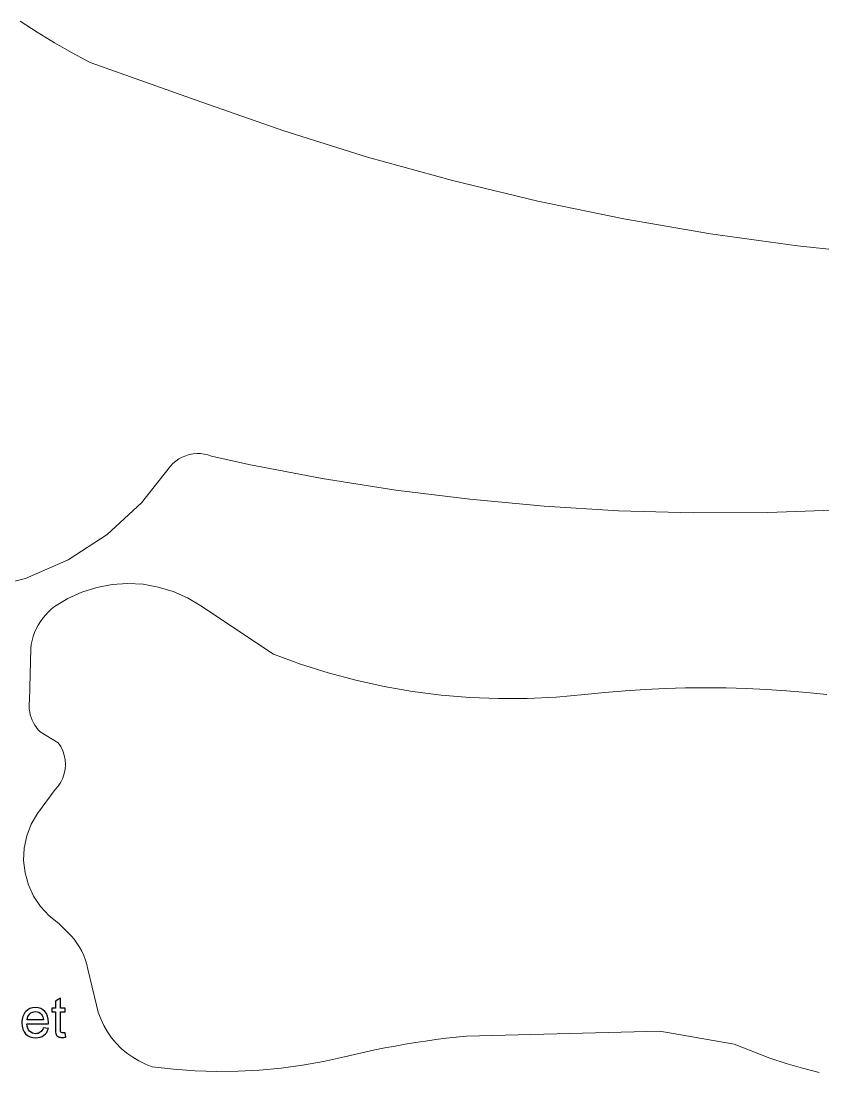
# Model space of a CAD drawing. Header units: millimetres. Extents: x -233 to 120, y -19 to 188.
# Drawn here: x -54.72 to -29.94, y 143.82 to 176.32 of the extents above; entities that cross this region are included whole.
import ezdxf

# ---------------------------------------------------------------- set-up
doc = ezdxf.new("R2010")
doc.units = ezdxf.units.MM
doc.header["$MEASUREMENT"] = 0
doc.layers.add('Layer 1', color=7, linetype='Continuous')

msp = doc.modelspace()

# ---------------------------------------------------------------- linework, layer by layer
at = {"layer": 'Layer 1', "lineweight": 9}
for points in [[(-54.7448, 176.3156), (-54.7448, 176.3156), (-54.2177, 175.971), (-54.2177, 175.971)], [(-54.2177, 175.971), (-54.2177, 175.971), (-53.6805, 175.6425), (-53.6805, 175.6425)], [(-53.6805, 175.6425), (-53.6805, 175.6425), (-53.1335, 175.3304), (-53.1335, 175.3304)], [(-53.1335, 175.3304), (-53.1335, 175.3304), (-52.5774, 175.035), (-52.5774, 175.035)], [(-49.1649, 173.8162), (-49.1649, 173.8162), (-52.5774, 175.035), (-52.5774, 175.035)], [(-46.6002, 172.9201), (-46.6002, 172.9201), (-49.1649, 173.8162), (-49.1649, 173.8162)], [(-44.0072, 172.1093), (-44.0072, 172.1093), (-46.6002, 172.9201), (-46.6002, 172.9201)], [(-41.3888, 171.3847), (-41.3888, 171.3847), (-44.0072, 172.1093), (-44.0072, 172.1093)], [(-38.7478, 170.7471), (-38.7478, 170.7471), (-41.3888, 171.3847), (-41.3888, 171.3847)], [(-36.0873, 170.1972), (-36.0873, 170.1972), (-38.7478, 170.7471), (-38.7478, 170.7471)], [(-33.4099, 169.7357), (-33.4099, 169.7357), (-36.0873, 170.1972), (-36.0873, 170.1972)], [(-30.7188, 169.3629), (-30.7188, 169.3629), (-33.4099, 169.7357), (-33.4099, 169.7357)], [(-28.0169, 169.0793), (-28.0169, 169.0793), (-30.7188, 169.3629), (-30.7188, 169.3629)], [(-49.8382, 162.7749), (-49.8382, 162.7749), (-49.736, 162.8312), (-49.736, 162.8312)], [(-49.736, 162.8312), (-49.736, 162.8312), (-49.6286, 162.8766), (-49.6286, 162.8766)], [(-49.6286, 162.8766), (-49.6286, 162.8766), (-49.5171, 162.9106), (-49.5171, 162.9106)], [(-49.5171, 162.9106), (-49.5171, 162.9106), (-49.4026, 162.933), (-49.4026, 162.933)], [(-49.4026, 162.933), (-49.4026, 162.933), (-49.2865, 162.9434), (-49.2865, 162.9434)], [(-49.2865, 162.9434), (-49.2865, 162.9434), (-49.1699, 162.9418), (-49.1699, 162.9418)], [(-49.1699, 162.9418), (-49.1699, 162.9418), (-49.054, 162.9281), (-49.054, 162.9281)], [(-49.054, 162.9281), (-49.054, 162.9281), (-48.9403, 162.9025), (-48.9403, 162.9025)], [(-48.9403, 162.9025), (-48.9403, 162.9025), (-48.8297, 162.8653), (-48.8297, 162.8653)], [(-47.6807, 162.6069), (-47.6807, 162.6069), (-48.8297, 162.8653), (-48.8297, 162.8653)], [(-50.9916, 161.4141), (-50.9916, 161.4141), (-50.1024, 162.5475), (-50.1024, 162.5475)], [(-50.1024, 162.5475), (-50.1024, 162.5475), (-50.0224, 162.6323), (-50.0224, 162.6323)], [(-50.0224, 162.6323), (-50.0224, 162.6323), (-49.934, 162.7083), (-49.934, 162.7083)], [(-49.934, 162.7083), (-49.934, 162.7083), (-49.8382, 162.7749), (-49.8382, 162.7749)], [(-45.4155, 162.1736), (-45.4155, 162.1736), (-47.6807, 162.6069), (-47.6807, 162.6069)], [(-43.1375, 161.8136), (-43.1375, 161.8136), (-45.4155, 162.1736), (-45.4155, 162.1736)], [(-40.8492, 161.5271), (-40.8492, 161.5271), (-43.1375, 161.8136), (-43.1375, 161.8136)], [(-38.5528, 161.3145), (-38.5528, 161.3145), (-40.8492, 161.5271), (-40.8492, 161.5271)], [(-50.9916, 161.4141), (-50.9916, 161.4141), (-52.0545, 160.4418), (-52.0545, 160.4418)], [(-36.2507, 161.176), (-36.2507, 161.176), (-38.5528, 161.3145), (-38.5528, 161.3145)], [(-33.9453, 161.1118), (-33.9453, 161.1118), (-36.2507, 161.176), (-36.2507, 161.176)], [(-29.3344, 161.2064), (-29.3344, 161.2064), (-31.6391, 161.1219), (-31.6391, 161.1219)], [(-31.6391, 161.1219), (-31.6391, 161.1219), (-33.9453, 161.1118), (-33.9453, 161.1118)], [(-52.0545, 160.4418), (-52.0545, 160.4418), (-53.2623, 159.6569), (-53.2623, 159.6569)], [(-53.2623, 159.6569), (-53.2623, 159.6569), (-54.5825, 159.0806), (-54.5825, 159.0806)], [(-54.5825, 159.0806), (-54.5825, 159.0806), (-55.9793, 158.7284), (-55.9793, 158.7284)], [(-51.906, 158.8939), (-51.906, 158.8939), (-51.4271, 158.9257), (-51.4271, 158.9257)], [(-51.4271, 158.9257), (-51.4271, 158.9257), (-50.9478, 158.8995), (-50.9478, 158.8995)], [(-50.9478, 158.8995), (-50.9478, 158.8995), (-50.4751, 158.8157), (-50.4751, 158.8157)], [(-53.2717, 158.4594), (-53.2717, 158.4594), (-52.8351, 158.659), (-52.8351, 158.659)], [(-52.8351, 158.659), (-52.8351, 158.659), (-52.3777, 158.8046), (-52.3777, 158.8046)], [(-52.3777, 158.8046), (-52.3777, 158.8046), (-51.906, 158.8939), (-51.906, 158.8939)], [(-50.4751, 158.8157), (-50.4751, 158.8157), (-50.016, 158.6755), (-50.016, 158.6755)], [(-50.016, 158.6755), (-50.016, 158.6755), (-49.5771, 158.481), (-49.5771, 158.481)], [(-53.681, 158.2086), (-53.681, 158.2086), (-53.2717, 158.4594), (-53.2717, 158.4594)], [(-49.5771, 158.481), (-49.5771, 158.481), (-49.1649, 158.235), (-49.1649, 158.235)], [(-53.9635, 157.9486), (-53.9635, 157.9486), (-54.0449, 157.8496), (-54.0449, 157.8496)], [(-53.8754, 158.0417), (-53.8754, 158.0417), (-53.9635, 157.9486), (-53.9635, 157.9486)], [(-53.7811, 158.1285), (-53.7811, 158.1285), (-53.8754, 158.0417), (-53.8754, 158.0417)], [(-53.7811, 158.1285), (-53.7811, 158.1285), (-53.681, 158.2086), (-53.681, 158.2086)], [(-46.9149, 156.735), (-46.9149, 156.735), (-49.1649, 158.235), (-49.1649, 158.235)], [(-54.1862, 157.6358), (-54.1862, 157.6358), (-54.2455, 157.5221), (-54.2455, 157.5221)], [(-54.1193, 157.7452), (-54.1193, 157.7452), (-54.1862, 157.6358), (-54.1862, 157.6358)], [(-54.0449, 157.8496), (-54.0449, 157.8496), (-54.1193, 157.7452), (-54.1193, 157.7452)], [(-54.3396, 157.2838), (-54.3396, 157.2838), (-54.3741, 157.1604), (-54.3741, 157.1604)], [(-54.2967, 157.4046), (-54.2967, 157.4046), (-54.3396, 157.2838), (-54.3396, 157.2838)], [(-54.2455, 157.5221), (-54.2455, 157.5221), (-54.2967, 157.4046), (-54.2967, 157.4046)], [(-54.3999, 157.0348), (-54.3999, 157.0348), (-54.417, 156.9077), (-54.417, 156.9077)], [(-54.3741, 157.1604), (-54.3741, 157.1604), (-54.3999, 157.0348), (-54.3999, 157.0348)], [(-54.417, 156.9077), (-54.417, 156.9077), (-54.4537, 155.3046), (-54.4537, 155.3046)], [(-46.9149, 156.735), (-46.9149, 156.735), (-46.0782, 156.431), (-46.0782, 156.431)], [(-46.0782, 156.431), (-46.0782, 156.431), (-45.229, 156.164), (-45.229, 156.164)], [(-45.229, 156.164), (-45.229, 156.164), (-44.3688, 155.9347), (-44.3688, 155.9347)], [(-44.3688, 155.9347), (-44.3688, 155.9347), (-43.4994, 155.7433), (-43.4994, 155.7433)], [(-43.4994, 155.7433), (-43.4994, 155.7433), (-42.6224, 155.5904), (-42.6224, 155.5904)], [(-35.4299, 155.6488), (-35.4299, 155.6488), (-36.0533, 155.6077), (-36.0533, 155.6077)], [(-35.4299, 155.6488), (-35.4299, 155.6488), (-34.8059, 155.6782), (-34.8059, 155.6782)], [(-34.8059, 155.6782), (-34.8059, 155.6782), (-34.1814, 155.6959), (-34.1814, 155.6959)], [(-34.1814, 155.6959), (-34.1814, 155.6959), (-33.5568, 155.7018), (-33.5568, 155.7018)], [(-33.5568, 155.7018), (-33.5568, 155.7018), (-32.9321, 155.6959), (-32.9321, 155.6959)], [(-32.9321, 155.6959), (-32.9321, 155.6959), (-32.3076, 155.6782), (-32.3076, 155.6782)], [(-32.3076, 155.6782), (-32.3076, 155.6782), (-31.6836, 155.6488), (-31.6836, 155.6488)], [(-31.6836, 155.6488), (-31.6836, 155.6488), (-31.0603, 155.6077), (-31.0603, 155.6077)], [(-42.6224, 155.5904), (-42.6224, 155.5904), (-41.7396, 155.4761), (-41.7396, 155.4761)], [(-41.7396, 155.4761), (-41.7396, 155.4761), (-40.8525, 155.4007), (-40.8525, 155.4007)], [(-39.9631, 155.3644), (-39.9631, 155.3644), (-40.8525, 155.4007), (-40.8525, 155.4007)], [(-39.9631, 155.3644), (-39.9631, 155.3644), (-39.0728, 155.3672), (-39.0728, 155.3672)], [(-39.0728, 155.3672), (-39.0728, 155.3672), (-38.1836, 155.4092), (-38.1836, 155.4092)], [(-38.1836, 155.4092), (-38.1836, 155.4092), (-37.2971, 155.4901), (-37.2971, 155.4901)], [(-37.2971, 155.4901), (-37.2971, 155.4901), (-36.6757, 155.5548), (-36.6757, 155.5548)], [(-36.6757, 155.5548), (-36.6757, 155.5548), (-36.0533, 155.6077), (-36.0533, 155.6077)], [(-31.0603, 155.6077), (-31.0603, 155.6077), (-30.4378, 155.5548), (-30.4378, 155.5548)], [(-30.4378, 155.5548), (-30.4378, 155.5548), (-29.8165, 155.4901), (-29.8165, 155.4901)], [(-54.4632, 155.2166), (-54.4632, 155.2166), (-54.4657, 155.1282), (-54.4657, 155.1282)], [(-54.4611, 155.0398), (-54.4611, 155.0398), (-54.4657, 155.1282), (-54.4657, 155.1282)], [(-54.4537, 155.3046), (-54.4537, 155.3046), (-54.4632, 155.2166), (-54.4632, 155.2166)], [(-54.4494, 154.9522), (-54.4494, 154.9522), (-54.4611, 155.0398), (-54.4611, 155.0398)], [(-54.4308, 154.8657), (-54.4308, 154.8657), (-54.4494, 154.9522), (-54.4494, 154.9522)], [(-54.4054, 154.781), (-54.4054, 154.781), (-54.4308, 154.8657), (-54.4308, 154.8657)], [(-54.3732, 154.6985), (-54.3732, 154.6985), (-54.4054, 154.781), (-54.4054, 154.781)], [(-54.3346, 154.619), (-54.3346, 154.619), (-54.3732, 154.6985), (-54.3732, 154.6985)], [(-54.2897, 154.5427), (-54.2897, 154.5427), (-54.3346, 154.619), (-54.3346, 154.619)], [(-54.2389, 154.4703), (-54.2389, 154.4703), (-54.2897, 154.5427), (-54.2897, 154.5427)], [(-54.1825, 154.4022), (-54.1825, 154.4022), (-54.2389, 154.4703), (-54.2389, 154.4703)], [(-54.1208, 154.3388), (-54.1208, 154.3388), (-54.1825, 154.4022), (-54.1825, 154.4022)], [(-54.1208, 154.3388), (-54.1208, 154.3388), (-53.57, 154.0017), (-53.57, 154.0017)], [(-53.57, 154.0017), (-53.57, 154.0017), (-53.49, 153.882), (-53.49, 153.882)], [(-53.49, 153.882), (-53.49, 153.882), (-53.4263, 153.7528), (-53.4263, 153.7528)], [(-53.4263, 153.7528), (-53.4263, 153.7528), (-53.38, 153.6164), (-53.38, 153.6164)], [(-53.38, 153.6164), (-53.38, 153.6164), (-53.3519, 153.4752), (-53.3519, 153.4752)], [(-53.3519, 153.4752), (-53.3519, 153.4752), (-53.3425, 153.3314), (-53.3425, 153.3314)], [(-53.3519, 153.1877), (-53.3519, 153.1877), (-53.38, 153.0465), (-53.38, 153.0465)], [(-53.3425, 153.3314), (-53.3425, 153.3314), (-53.3519, 153.1877), (-53.3519, 153.1877)], [(-53.49, 152.7809), (-53.49, 152.7809), (-53.57, 152.6612), (-53.57, 152.6612)], [(-53.4263, 152.9101), (-53.4263, 152.9101), (-53.49, 152.7809), (-53.49, 152.7809)], [(-53.38, 153.0465), (-53.38, 153.0465), (-53.4263, 152.9101), (-53.4263, 152.9101)], [(-53.6649, 152.5529), (-53.6649, 152.5529), (-54.2068, 151.8184), (-54.2068, 151.8184)], [(-53.57, 152.6612), (-53.57, 152.6612), (-53.6649, 152.5529), (-53.6649, 152.5529)], [(-54.2068, 151.8184), (-54.2068, 151.8184), (-54.4004, 151.4844), (-54.4004, 151.4844)], [(-54.4004, 151.4844), (-54.4004, 151.4844), (-54.5385, 151.124), (-54.5385, 151.124)], [(-54.5385, 151.124), (-54.5385, 151.124), (-54.6177, 150.7463), (-54.6177, 150.7463)], [(-54.6177, 150.7463), (-54.6177, 150.7463), (-54.636, 150.3608), (-54.636, 150.3608)], [(-54.636, 150.3608), (-54.636, 150.3608), (-54.5928, 149.9772), (-54.5928, 149.9772)], [(-54.5928, 149.9772), (-54.5928, 149.9772), (-54.4893, 149.6054), (-54.4893, 149.6054)], [(-54.4893, 149.6054), (-54.4893, 149.6054), (-54.3281, 149.2547), (-54.3281, 149.2547)], [(-54.3281, 149.2547), (-54.3281, 149.2547), (-54.1133, 148.934), (-54.1133, 148.934)], [(-54.1133, 148.934), (-54.1133, 148.934), (-53.8503, 148.6515), (-53.8503, 148.6515)], [(-53.8503, 148.6515), (-53.8503, 148.6515), (-53.5458, 148.4143), (-53.5458, 148.4143)], [(-53.5458, 148.4143), (-53.5458, 148.4143), (-53.1709, 148.0357), (-53.1709, 148.0357)], [(-53.1709, 148.0357), (-53.1709, 148.0357), (-53.0763, 147.9233), (-53.0763, 147.9233)], [(-53.0763, 147.9233), (-53.0763, 147.9233), (-52.9895, 147.8049), (-52.9895, 147.8049)], [(-52.9895, 147.8049), (-52.9895, 147.8049), (-52.9109, 147.6809), (-52.9109, 147.6809)], [(-52.9109, 147.6809), (-52.9109, 147.6809), (-52.8408, 147.5519), (-52.8408, 147.5519)], [(-52.8408, 147.5519), (-52.8408, 147.5519), (-52.7795, 147.4184), (-52.7795, 147.4184)], [(-52.7795, 147.4184), (-52.7795, 147.4184), (-52.7274, 147.2812), (-52.7274, 147.2812)], [(-52.7274, 147.2812), (-52.7274, 147.2812), (-52.6846, 147.1407), (-52.6846, 147.1407)], [(-52.6846, 147.1407), (-52.6846, 147.1407), (-52.6514, 146.9976), (-52.6514, 146.9976)], [(-52.6514, 146.9976), (-52.6514, 146.9976), (-52.3879, 145.8853), (-52.3879, 145.8853)], [(-52.3879, 145.8853), (-52.3879, 145.8853), (-52.3291, 145.6699), (-52.3291, 145.6699)], [(-52.3291, 145.6699), (-52.3291, 145.6699), (-52.252, 145.4602), (-52.252, 145.4602)], [(-52.252, 145.4602), (-52.252, 145.4602), (-52.1574, 145.2579), (-52.1574, 145.2579)], [(-52.1574, 145.2579), (-52.1574, 145.2579), (-52.0458, 145.0644), (-52.0458, 145.0644)], [(-52.0458, 145.0644), (-52.0458, 145.0644), (-51.9182, 144.8812), (-51.9182, 144.8812)], [(-41.266, 144.9003), (-41.266, 144.9003), (-40.9487, 144.9331), (-40.9487, 144.9331)], [(-40.9487, 144.9331), (-40.9487, 144.9331), (-34.9769, 145.0807), (-34.9769, 145.0807)], [(-32.6837, 144.6787), (-32.6837, 144.6787), (-34.9769, 145.0807), (-34.9769, 145.0807)], [(-51.9182, 144.8812), (-51.9182, 144.8812), (-51.7754, 144.7094), (-51.7754, 144.7094)], [(-51.7754, 144.7094), (-51.7754, 144.7094), (-51.6184, 144.5505), (-51.6184, 144.5505)], [(-43.4731, 144.5652), (-43.4731, 144.5652), (-43.1597, 144.6244), (-43.1597, 144.6244)], [(-43.1597, 144.6244), (-43.1597, 144.6244), (-42.8455, 144.6798), (-42.8455, 144.6798)], [(-42.8455, 144.6798), (-42.8455, 144.6798), (-42.5307, 144.7314), (-42.5307, 144.7314)], [(-42.5307, 144.7314), (-42.5307, 144.7314), (-42.2153, 144.7793), (-42.2153, 144.7793)], [(-42.2153, 144.7793), (-42.2153, 144.7793), (-41.8994, 144.8234), (-41.8994, 144.8234)], [(-41.8994, 144.8234), (-41.8994, 144.8234), (-41.583, 144.8638), (-41.583, 144.8638)], [(-41.583, 144.8638), (-41.583, 144.8638), (-41.266, 144.9003), (-41.266, 144.9003)], [(-32.6837, 144.6787), (-32.6837, 144.6787), (-31.5774, 144.2475), (-31.5774, 144.2475)], [(-51.6184, 144.5505), (-51.6184, 144.5505), (-51.4485, 144.4056), (-51.4485, 144.4056)], [(-51.4485, 144.4056), (-51.4485, 144.4056), (-51.2668, 144.2757), (-51.2668, 144.2757)], [(-51.2668, 144.2757), (-51.2668, 144.2757), (-51.0747, 144.1617), (-51.0747, 144.1617)], [(-45.3688, 144.1465), (-45.3688, 144.1465), (-44.7193, 144.2912), (-44.7193, 144.2912)], [(-44.7193, 144.2912), (-44.7193, 144.2912), (-44.409, 144.3653), (-44.409, 144.3653)], [(-44.409, 144.3653), (-44.409, 144.3653), (-44.0979, 144.4357), (-44.0979, 144.4357)], [(-44.0979, 144.4357), (-44.0979, 144.4357), (-43.7859, 144.5023), (-43.7859, 144.5023)], [(-43.7859, 144.5023), (-43.7859, 144.5023), (-43.4731, 144.5652), (-43.4731, 144.5652)], [(-51.0747, 144.1617), (-51.0747, 144.1617), (-50.8736, 144.0646), (-50.8736, 144.0646)], [(-50.8736, 144.0646), (-50.8736, 144.0646), (-50.6649, 143.985), (-50.6649, 143.985)], [(-50.6649, 143.985), (-50.6649, 143.985), (-50.004, 143.9077), (-50.004, 143.9077)], [(-46.683, 143.9393), (-46.683, 143.9393), (-46.0237, 144.0291), (-46.0237, 144.0291)], [(-46.0237, 144.0291), (-46.0237, 144.0291), (-45.3688, 144.1465), (-45.3688, 144.1465)], [(-31.0746, 144.0869), (-31.0746, 144.0869), (-31.5774, 144.2475), (-31.5774, 144.2475)], [(-30.5677, 143.94), (-30.5677, 143.94), (-31.0746, 144.0869), (-31.0746, 144.0869)], [(-50.004, 143.9077), (-50.004, 143.9077), (-49.3405, 143.8582), (-49.3405, 143.8582)], [(-49.3405, 143.8582), (-49.3405, 143.8582), (-48.6754, 143.8366), (-48.6754, 143.8366)], [(-48.6754, 143.8366), (-48.6754, 143.8366), (-48.0101, 143.843), (-48.0101, 143.843)], [(-48.0101, 143.843), (-48.0101, 143.843), (-47.3455, 143.8772), (-47.3455, 143.8772)], [(-47.3455, 143.8772), (-47.3455, 143.8772), (-46.683, 143.9393), (-46.683, 143.9393)], [(-30.5677, 143.94), (-30.5677, 143.94), (-30.0569, 143.8067), (-30.0569, 143.8067)]]:
    msp.add_open_spline(points, degree=3, dxfattribs=at)
at = {"layer": 'Layer 1', "color": 7}
for points, knots in [([(-53.3508, 145.0351), (-53.3508, 145.0351), (-53.3301, 144.9011), (-53.3301, 144.9011), (-53.3301, 144.9011), (-53.3726, 144.8922), (-53.4109, 144.8876), (-53.4442, 144.8876), (-53.4442, 144.8876), (-53.4991, 144.8876), (-53.5416, 144.8963), (-53.5721, 144.9138), (-53.5721, 144.9138), (-53.6023, 144.9313), (-53.6236, 144.954), (-53.6359, 144.9825), (-53.6359, 144.9825), (-53.6483, 145.0109), (-53.6543, 145.0707), (-53.6543, 145.1618), (-53.6543, 145.1618), (-53.6543, 145.1618), (-53.6543, 145.6775), (-53.6543, 145.6775), (-53.6543, 145.6775), (-53.6543, 145.6775), (-53.7664, 145.6775), (-53.7664, 145.6775), (-53.7664, 145.6775), (-53.7664, 145.6775), (-53.7664, 145.7948), (-53.7664, 145.7948), (-53.7664, 145.7948), (-53.7664, 145.7948), (-53.6543, 145.7948), (-53.6543, 145.7948), (-53.6543, 145.7948), (-53.6543, 145.7948), (-53.6543, 146.0161), (-53.6543, 146.0161), (-53.6543, 146.0161), (-53.6543, 146.0161), (-53.5025, 146.1072), (-53.5025, 146.1072), (-53.5025, 146.1072), (-53.5025, 146.1072), (-53.5025, 145.7948), (-53.5025, 145.7948), (-53.5025, 145.7948), (-53.5025, 145.7948), (-53.3508, 145.7948), (-53.3508, 145.7948), (-53.3508, 145.7948), (-53.3508, 145.7948), (-53.3508, 145.6775), (-53.3508, 145.6775), (-53.3508, 145.6775), (-53.3508, 145.6775), (-53.5025, 145.6775), (-53.5025, 145.6775), (-53.5025, 145.6775), (-53.5025, 145.6775), (-53.5025, 145.1532), (-53.5025, 145.1532), (-53.5025, 145.1532), (-53.5025, 145.1098), (-53.5, 145.0819), (-53.4945, 145.0696), (-53.4945, 145.0696), (-53.4893, 145.0572), (-53.4807, 145.0474), (-53.4686, 145.04), (-53.4686, 145.04), (-53.4566, 145.0328), (-53.4393, 145.029), (-53.4169, 145.029), (-53.4169, 145.029), (-53.4002, 145.029), (-53.3781, 145.0311), (-53.3508, 145.0351)], [0, 0, 0, 0, 0.047619, 0.047619, 0.047619, 0.047619, 0.0952381, 0.0952381, 0.0952381, 0.0952381, 0.1428571, 0.1428571, 0.1428571, 0.1428571, 0.1904762, 0.1904762, 0.1904762, 0.1904762, 0.2380952, 0.2380952, 0.2380952, 0.2380952, 0.2857143, 0.2857143, 0.2857143, 0.2857143, 0.3333333, 0.3333333, 0.3333333, 0.3333333, 0.3809524, 0.3809524, 0.3809524, 0.3809524, 0.4285714, 0.4285714, 0.4285714, 0.4285714, 0.4761905, 0.4761905, 0.4761905, 0.4761905, 0.5238095, 0.5238095, 0.5238095, 0.5238095, 0.5714286, 0.5714286, 0.5714286, 0.5714286, 0.6190476, 0.6190476, 0.6190476, 0.6190476, 0.6666667, 0.6666667, 0.6666667, 0.6666667, 0.7142857, 0.7142857, 0.7142857, 0.7142857, 0.7619048, 0.7619048, 0.7619048, 0.7619048, 0.8095238, 0.8095238, 0.8095238, 0.8095238, 0.8571429, 0.8571429, 0.8571429, 0.8571429, 0.9047619, 0.9047619, 0.9047619, 0.9047619, 1, 1, 1, 1]), ([(-54.0289, 145.1894), (-54.0289, 145.1894), (-53.8719, 145.1687), (-53.8719, 145.1687), (-53.8719, 145.1687), (-53.8964, 145.0776), (-53.9421, 145.0066), (-54.0087, 144.9563), (-54.0087, 144.9563), (-54.0754, 144.906), (-54.1605, 144.8807), (-54.2643, 144.8807), (-54.2643, 144.8807), (-54.3948, 144.8807), (-54.4982, 144.921), (-54.5747, 145.0015), (-54.5747, 145.0015), (-54.6512, 145.0816), (-54.6894, 145.1946), (-54.6894, 145.3398), (-54.6894, 145.3398), (-54.6894, 145.4898), (-54.6509, 145.6065), (-54.5736, 145.6893), (-54.5736, 145.6893), (-54.4962, 145.7723), (-54.3959, 145.8137), (-54.2726, 145.8137), (-54.2726, 145.8137), (-54.1533, 145.8137), (-54.0559, 145.7732), (-53.9803, 145.6919), (-53.9803, 145.6919), (-53.9047, 145.6105), (-53.8668, 145.4961), (-53.8668, 145.3487), (-53.8668, 145.3487), (-53.8668, 145.3398), (-53.867, 145.3263), (-53.8676, 145.3084), (-53.8676, 145.3084), (-53.8676, 145.3084), (-54.5342, 145.3084), (-54.5342, 145.3084), (-54.5342, 145.3084), (-54.5284, 145.2104), (-54.5008, 145.1351), (-54.4508, 145.0831), (-54.4508, 145.0831), (-54.4011, 145.0311), (-54.3387, 145.0049), (-54.2643, 145.0049), (-54.2643, 145.0049), (-54.2088, 145.0049), (-54.1614, 145.0196), (-54.1223, 145.0489), (-54.1223, 145.0489), (-54.0829, 145.0782), (-54.0519, 145.125), (-54.0289, 145.1894)], [0, 0, 0, 0, 0.0625, 0.0625, 0.0625, 0.0625, 0.125, 0.125, 0.125, 0.125, 0.1875, 0.1875, 0.1875, 0.1875, 0.25, 0.25, 0.25, 0.25, 0.3125, 0.3125, 0.3125, 0.3125, 0.375, 0.375, 0.375, 0.375, 0.4375, 0.4375, 0.4375, 0.4375, 0.5, 0.5, 0.5, 0.5, 0.5625, 0.5625, 0.5625, 0.5625, 0.625, 0.625, 0.625, 0.625, 0.6875, 0.6875, 0.6875, 0.6875, 0.75, 0.75, 0.75, 0.75, 0.8125, 0.8125, 0.8125, 0.8125, 0.875, 0.875, 0.875, 0.875, 1, 1, 1, 1]), ([(-54.5256, 145.4326), (-54.5256, 145.4326), (-54.0271, 145.4326), (-54.0271, 145.4326), (-54.0271, 145.4326), (-54.0338, 145.5079), (-54.053, 145.5642), (-54.0843, 145.6019), (-54.0843, 145.6019), (-54.1323, 145.6602), (-54.195, 145.6896), (-54.2717, 145.6896), (-54.2717, 145.6896), (-54.3413, 145.6896), (-54.3997, 145.6663), (-54.4471, 145.6197), (-54.4471, 145.6197), (-54.4942, 145.5732), (-54.5204, 145.5108), (-54.5256, 145.4326)], [0, 0, 0, 0, 0.1666667, 0.1666667, 0.1666667, 0.1666667, 0.3333333, 0.3333333, 0.3333333, 0.3333333, 0.5, 0.5, 0.5, 0.5, 0.6666667, 0.6666667, 0.6666667, 0.6666667, 1, 1, 1, 1])]:
    msp.add_open_spline(points, degree=3, knots=knots, dxfattribs=at)

doc.saveas('drawing.dxf')
